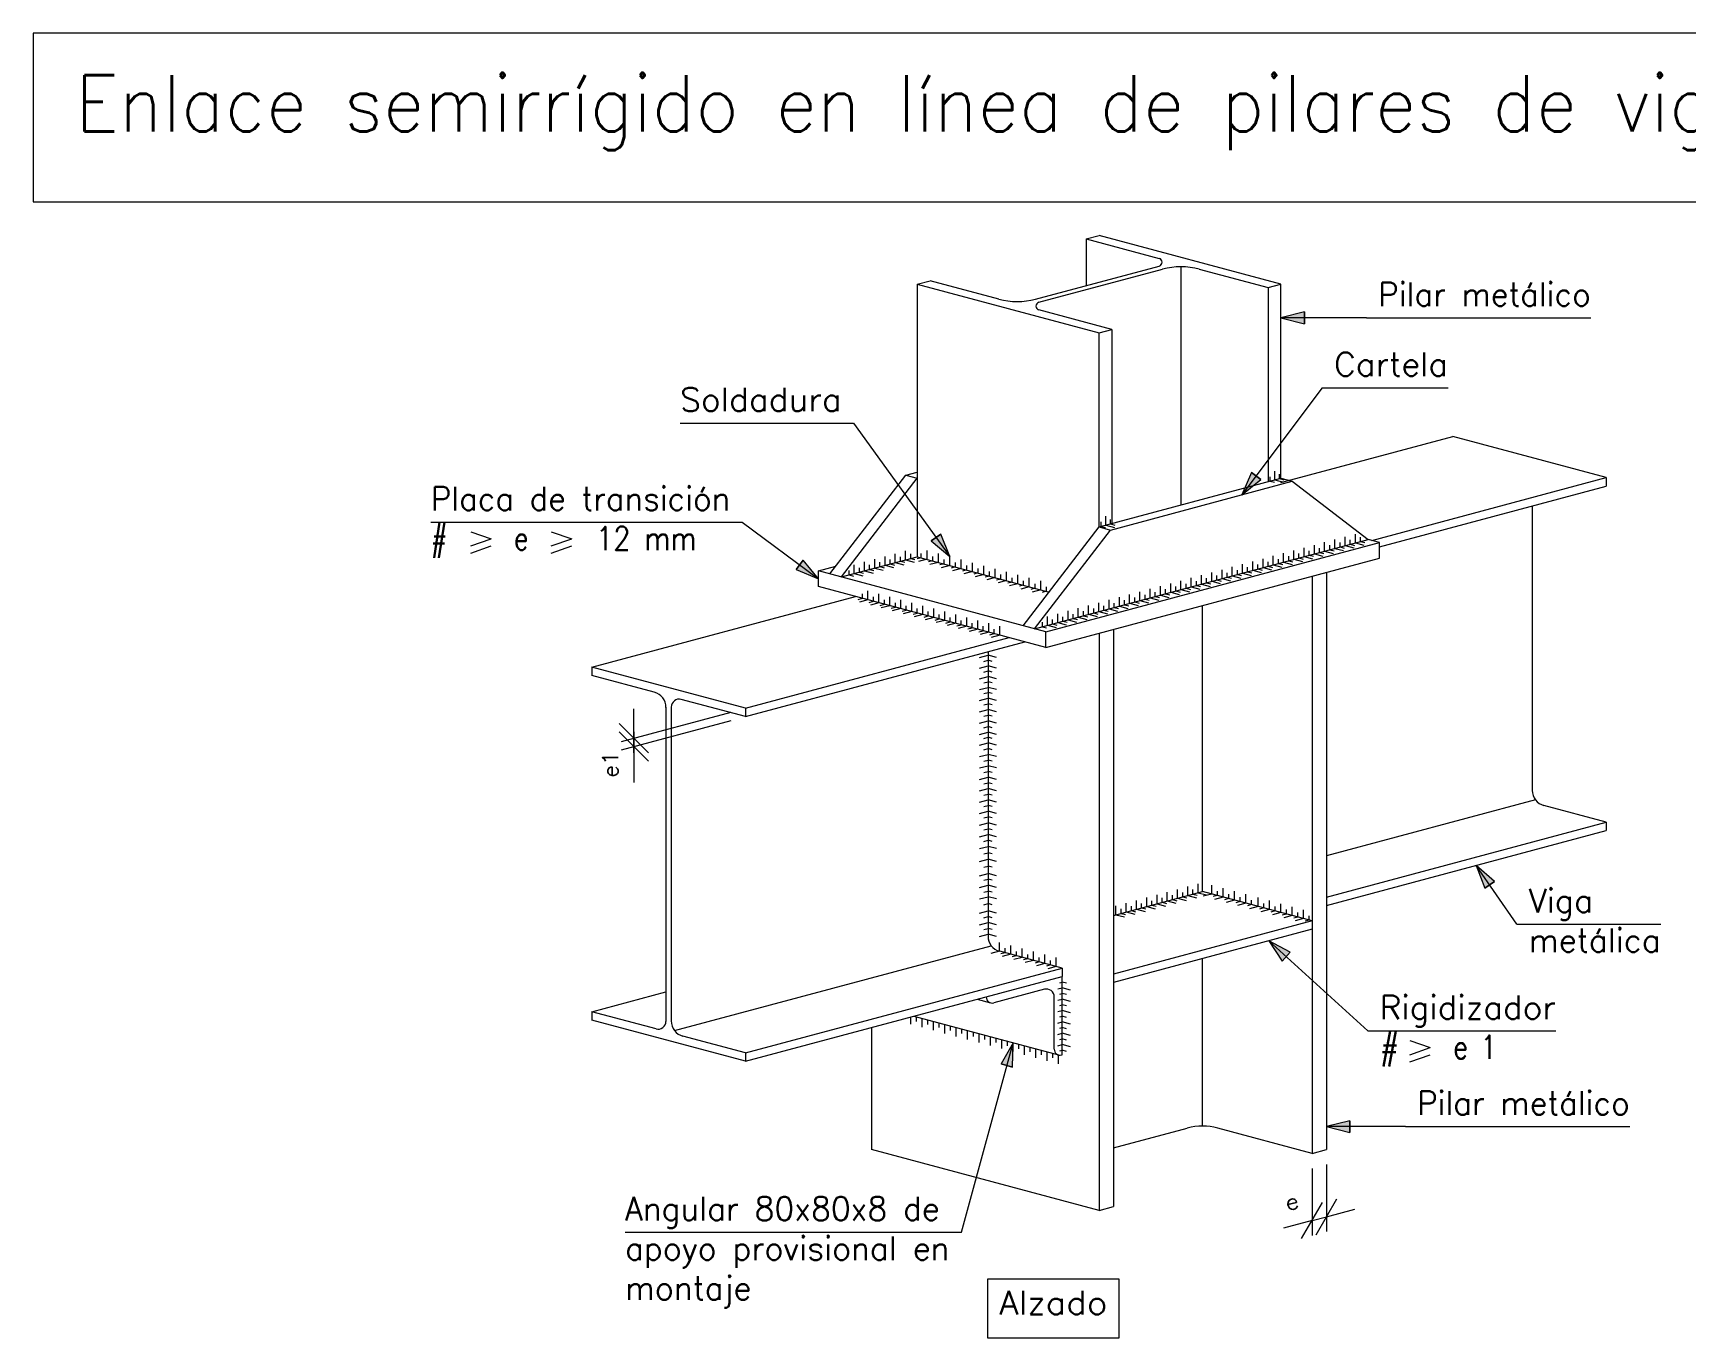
# Model space of a CAD drawing. Header units: inches. Extents: x 72863 to 72995, y 49095 to 49225.
# Drawn here: x 72890.84 to 72898.03, y 49104.21 to 49109.88 of the extents above; entities that cross this region are included whole.
import ezdxf
from ezdxf.enums import TextEntityAlignment as Align

# ---------------------------------------------------------------- set-up
doc = ezdxf.new("R2010")
doc.units = ezdxf.units.IN
for name, color, linetype, lineweight in [('0-CYPE0', 1, 'Continuous', 9), ('0-CYPE1', 2, 'Continuous', 9), ('0-CYPE2', 4, 'Continuous', 9), ('CYPECABECERA', 2, 'Continuous', 18)]:
    doc.layers.add(name, color=color, linetype=linetype, lineweight=lineweight)
doc.styles.add('CYPETXT', font='romans__.ttf', dxfattribs={"height": 0.2})

msp = doc.modelspace()

# ---------------------------------------------------------------- hatches: boundary and pattern name
at = {"layer": '0-CYPE2'}
for points in [[(72896.3691, 49108.6705), (72896.2667, 49108.6449), (72896.3691, 49108.6193)], [(72896.138, 49107.9725), (72896.097, 49107.8752), (72896.1789, 49107.9418)], [(72894.7453, 49107.6744), (72894.8259, 49107.6063), (72894.7868, 49107.7043)], [(72894.1579, 49107.5502), (72894.2555, 49107.5099), (72894.1884, 49107.5914)], [(72897.1956, 49106.1928), (72897.1163, 49106.2624), (72897.1535, 49106.1636)], [(72896.3069, 49105.8845), (72896.2139, 49105.9345), (72896.2725, 49105.8467)], [(72895.0994, 49105.3853), (72895.1017, 49105.4908), (72895.05, 49105.3988)], [(72896.5669, 49105.1518), (72896.4645, 49105.1262), (72896.5669, 49105.1006)]]:
    msp.add_hatch(color=256, dxfattribs=at).paths.add_polyline_path(points)

# ---------------------------------------------------------------- linework, layer by layer
at = {"layer": '0-CYPE0'}
for p, q in [((72895.8315, 49108.8672), (72895.8315, 49107.8306)), ((72895.9254, 49106.149), (72895.9254, 49107.3932)), ((72897.3735, 49106.5475), (72896.4645, 49106.3039)), ((72893.6289, 49105.5441), (72895.0066, 49105.9133)), ((72895.9254, 49105.1281), (72895.9254, 49105.8572))]:
    msp.add_line(p, q, dxfattribs=at)
at = {"layer": '0-CYPE1'}
for p, q in [((72896.6387, 49108.6449), (72896.2667, 49108.6449)), ((72896.6387, 49108.6449), (72897.6145, 49108.6449)), ((72896.4465, 49108.3408), (72896.097, 49107.8752)), ((72896.4465, 49108.3408), (72896.9938, 49108.3408)), ((72893.6527, 49108.1873), (72894.4074, 49108.1873)), ((72894.4074, 49108.1873), (72894.8259, 49107.6063)), ((72896.2203, 49107.9348), (72896.2203, 49107.954)), ((72896.2203, 49107.9348), (72896.2389, 49107.9298)), ((72896.2405, 49107.9402), (72896.2405, 49107.9786)), ((72896.2405, 49107.9402), (72896.2776, 49107.9302)), ((72896.2605, 49107.9455), (72896.2605, 49107.9647)), ((72896.2605, 49107.9455), (72896.279, 49107.9406)), ((72892.5687, 49107.7561), (72893.9224, 49107.7561)), ((72893.9224, 49107.7561), (72894.2555, 49107.5099)), ((72895.4851, 49107.7378), (72895.4851, 49107.757)), ((72895.4851, 49107.7378), (72895.5037, 49107.7328)), ((72895.5052, 49107.7432), (72895.5052, 49107.7816)), ((72895.5052, 49107.7432), (72895.5423, 49107.7332)), ((72895.5252, 49107.7485), (72895.5252, 49107.7677)), ((72895.5252, 49107.7485), (72895.5438, 49107.7436)), ((72892.7422, 49107.7139), (72892.8313, 49107.6832)), ((72892.7422, 49107.6525), (72892.8313, 49107.6832)), ((72892.7422, 49107.6217), (72892.8313, 49107.6525)), ((72893.0924, 49107.7139), (72893.1815, 49107.6832)), ((72893.0924, 49107.6525), (72893.1815, 49107.6832)), ((72893.0924, 49107.6217), (72893.1815, 49107.6525)), ((72896.412, 49107.6183), (72896.412, 49107.6567)), ((72896.4566, 49107.6303), (72896.4566, 49107.6687)), ((72896.4789, 49107.6362), (72896.4789, 49107.6554)), ((72896.5013, 49107.6422), (72896.5013, 49107.6806)), ((72896.5236, 49107.6482), (72896.5236, 49107.6674)), ((72896.5236, 49107.6482), (72896.5421, 49107.6432)), ((72896.5459, 49107.6542), (72896.5459, 49107.6926)), ((72896.5459, 49107.6542), (72896.583, 49107.6442)), ((72896.5682, 49107.6602), (72896.5682, 49107.6794)), ((72896.5682, 49107.6602), (72896.5868, 49107.6552)), ((72896.5905, 49107.6661), (72896.5905, 49107.7045)), ((72896.5905, 49107.6661), (72896.6276, 49107.6562)), ((72896.6129, 49107.6721), (72896.6129, 49107.6913)), ((72896.6129, 49107.6721), (72896.6314, 49107.6672)), ((72894.4552, 49107.5445), (72894.4552, 49107.5829)), ((72894.4998, 49107.5565), (72894.4998, 49107.5949)), ((72894.5221, 49107.5625), (72894.5221, 49107.5817)), ((72894.5445, 49107.5685), (72894.5445, 49107.6069)), ((72894.5668, 49107.5744), (72894.5668, 49107.5936)), ((72894.5891, 49107.5804), (72894.5891, 49107.6188)), ((72894.5891, 49107.5804), (72894.6262, 49107.5705)), ((72894.6114, 49107.5864), (72894.6114, 49107.6056)), ((72894.6114, 49107.5864), (72894.63, 49107.5814)), ((72894.6337, 49107.5924), (72894.6337, 49107.6308)), ((72894.6337, 49107.5924), (72894.6708, 49107.5824)), ((72894.6561, 49107.5984), (72894.6561, 49107.6176)), ((72894.6561, 49107.5984), (72894.6746, 49107.5934)), ((72894.7022, 49107.6012), (72894.6837, 49107.5963)), ((72894.727, 49107.5944), (72894.6899, 49107.5844)), ((72894.7022, 49107.6012), (72894.7022, 49107.6204)), ((72894.727, 49107.5944), (72894.727, 49107.6328)), ((72894.7517, 49107.588), (72894.7332, 49107.583)), ((72894.7764, 49107.5811), (72894.7393, 49107.5712)), ((72894.7517, 49107.588), (72894.7517, 49107.6072)), ((72894.7764, 49107.5811), (72894.7764, 49107.6195)), ((72894.8012, 49107.5747), (72894.8012, 49107.5939)), ((72894.8259, 49107.5679), (72894.8259, 49107.6063)), ((72894.8506, 49107.5615), (72894.8506, 49107.5807)), ((72894.8753, 49107.5546), (72894.8753, 49107.593)), ((72894.9248, 49107.5414), (72894.9248, 49107.5798)), ((72896.1441, 49107.5465), (72896.1441, 49107.5849)), ((72896.1888, 49107.5585), (72896.1888, 49107.5969)), ((72896.2111, 49107.5645), (72896.2111, 49107.5837)), ((72896.2334, 49107.5705), (72896.2334, 49107.6089)), ((72896.2557, 49107.5764), (72896.2557, 49107.5956)), ((72896.2557, 49107.5764), (72896.2743, 49107.5715)), ((72896.2781, 49107.5824), (72896.2781, 49107.6208)), ((72896.2781, 49107.5824), (72896.3151, 49107.5725)), ((72896.3004, 49107.5884), (72896.3004, 49107.6076)), ((72896.3004, 49107.5884), (72896.3189, 49107.5834)), ((72896.3227, 49107.5944), (72896.3227, 49107.6328)), ((72896.3227, 49107.5944), (72896.3598, 49107.5844)), ((72896.345, 49107.6004), (72896.345, 49107.6196)), ((72896.345, 49107.6004), (72896.3636, 49107.5954)), ((72896.3673, 49107.6063), (72896.3673, 49107.6447)), ((72896.3673, 49107.6063), (72896.4044, 49107.5964)), ((72896.3897, 49107.6123), (72896.3897, 49107.6315)), ((72896.3897, 49107.6123), (72896.4082, 49107.6074)), ((72896.412, 49107.6183), (72896.4491, 49107.6084)), ((72896.4343, 49107.6243), (72896.4343, 49107.6435)), ((72896.4343, 49107.6243), (72896.4528, 49107.6193)), ((72896.4566, 49107.6303), (72896.4937, 49107.6203)), ((72896.4789, 49107.6362), (72896.4975, 49107.6313)), ((72896.5013, 49107.6422), (72896.5384, 49107.6323)), ((72894.3882, 49107.5266), (72894.3882, 49107.5458)), ((72894.3882, 49107.5266), (72894.4067, 49107.5216)), ((72894.4105, 49107.5326), (72894.4105, 49107.571)), ((72894.4105, 49107.5326), (72894.4476, 49107.5226)), ((72894.4328, 49107.5385), (72894.4328, 49107.5577)), ((72894.4328, 49107.5385), (72894.4514, 49107.5336)), ((72894.4552, 49107.5445), (72894.4923, 49107.5346)), ((72894.4775, 49107.5505), (72894.4775, 49107.5697)), ((72894.4775, 49107.5505), (72894.496, 49107.5455)), ((72894.4998, 49107.5565), (72894.5369, 49107.5465)), ((72894.5221, 49107.5625), (72894.5407, 49107.5575)), ((72894.5445, 49107.5685), (72894.5815, 49107.5585)), ((72894.5668, 49107.5744), (72894.5853, 49107.5695)), ((72894.8012, 49107.5747), (72894.7826, 49107.5697)), ((72894.8259, 49107.5679), (72894.7888, 49107.5579)), ((72894.8506, 49107.5615), (72894.8321, 49107.5565)), ((72894.8753, 49107.5546), (72894.8382, 49107.5447)), ((72894.9001, 49107.5482), (72894.8815, 49107.5432)), ((72894.9248, 49107.5414), (72894.8877, 49107.5314)), ((72894.9001, 49107.5482), (72894.9001, 49107.5674)), ((72894.9495, 49107.535), (72894.931, 49107.53)), ((72894.9742, 49107.5281), (72894.9372, 49107.5182)), ((72894.9495, 49107.535), (72894.9495, 49107.5542)), ((72894.9742, 49107.5281), (72894.9742, 49107.5665)), ((72894.999, 49107.5217), (72894.9804, 49107.5167)), ((72895.0237, 49107.5149), (72894.9866, 49107.5049)), ((72894.999, 49107.5217), (72894.999, 49107.5409)), ((72895.0237, 49107.5149), (72895.0237, 49107.5533)), ((72895.0484, 49107.5085), (72895.0299, 49107.5035)), ((72895.0484, 49107.5085), (72895.0484, 49107.5277)), ((72895.0732, 49107.5016), (72895.0732, 49107.54)), ((72895.0979, 49107.4952), (72895.0979, 49107.5144)), ((72895.1226, 49107.4884), (72895.1226, 49107.5268)), ((72895.1721, 49107.4751), (72895.1721, 49107.5135)), ((72895.8763, 49107.4748), (72895.8763, 49107.5132)), ((72895.9209, 49107.4867), (72895.9209, 49107.5251)), ((72895.9432, 49107.4927), (72895.9432, 49107.5119)), ((72895.9655, 49107.4987), (72895.9655, 49107.5371)), ((72895.9879, 49107.5047), (72895.9879, 49107.5239)), ((72895.9879, 49107.5047), (72896.0064, 49107.4997)), ((72896.0102, 49107.5106), (72896.0102, 49107.549)), ((72896.0102, 49107.5106), (72896.0473, 49107.5007)), ((72896.0325, 49107.5166), (72896.0325, 49107.5358)), ((72896.0325, 49107.5166), (72896.0511, 49107.5117)), ((72896.0548, 49107.5226), (72896.0548, 49107.561)), ((72896.0548, 49107.5226), (72896.0919, 49107.5127)), ((72896.0772, 49107.5286), (72896.0772, 49107.5478)), ((72896.0772, 49107.5286), (72896.0957, 49107.5236)), ((72896.0995, 49107.5346), (72896.0995, 49107.573)), ((72896.0995, 49107.5346), (72896.1366, 49107.5246)), ((72896.1218, 49107.5405), (72896.1218, 49107.5597)), ((72896.1218, 49107.5405), (72896.1403, 49107.5356)), ((72896.1441, 49107.5465), (72896.1812, 49107.5366)), ((72896.1664, 49107.5525), (72896.1664, 49107.5717)), ((72896.1664, 49107.5525), (72896.185, 49107.5475)), ((72896.1888, 49107.5585), (72896.2259, 49107.5486)), ((72896.2111, 49107.5645), (72896.2296, 49107.5595)), ((72896.2334, 49107.5705), (72896.2705, 49107.5605)), ((72894.4699, 49107.4183), (72894.4699, 49107.4567)), ((72894.5176, 49107.4055), (72894.5176, 49107.4439)), ((72895.0732, 49107.5016), (72895.0361, 49107.4917)), ((72895.0979, 49107.4952), (72895.0793, 49107.4902)), ((72895.1226, 49107.4884), (72895.0855, 49107.4784)), ((72895.1473, 49107.482), (72895.1288, 49107.477)), ((72895.1721, 49107.4751), (72895.135, 49107.4652)), ((72895.1473, 49107.482), (72895.1473, 49107.5012)), ((72895.1968, 49107.4687), (72895.1783, 49107.4637)), ((72895.2215, 49107.4619), (72895.1844, 49107.4519)), ((72895.1968, 49107.4687), (72895.1968, 49107.4879)), ((72895.2215, 49107.4619), (72895.2215, 49107.5003)), ((72895.2463, 49107.4555), (72895.2277, 49107.4505)), ((72895.2463, 49107.4555), (72895.2463, 49107.4747)), ((72895.6084, 49107.403), (72895.6084, 49107.4414)), ((72895.6531, 49107.4149), (72895.6531, 49107.4533)), ((72895.6754, 49107.4209), (72895.6754, 49107.4401)), ((72895.6977, 49107.4269), (72895.6977, 49107.4653)), ((72895.72, 49107.4329), (72895.72, 49107.4521)), ((72895.72, 49107.4329), (72895.7386, 49107.4279)), ((72895.7423, 49107.4389), (72895.7423, 49107.4773)), ((72895.7423, 49107.4389), (72895.7794, 49107.4289)), ((72895.7647, 49107.4449), (72895.7647, 49107.4641)), ((72895.7647, 49107.4449), (72895.7832, 49107.4399)), ((72895.787, 49107.4508), (72895.787, 49107.4892)), ((72895.787, 49107.4508), (72895.8241, 49107.4409)), ((72895.8093, 49107.4568), (72895.8093, 49107.476)), ((72895.8093, 49107.4568), (72895.8278, 49107.4518)), ((72895.8316, 49107.4628), (72895.8316, 49107.5012)), ((72895.8316, 49107.4628), (72895.8687, 49107.4529)), ((72895.8539, 49107.4688), (72895.8539, 49107.488)), ((72895.8539, 49107.4688), (72895.8725, 49107.4638)), ((72895.8763, 49107.4748), (72895.9134, 49107.4648)), ((72895.8986, 49107.4807), (72895.8986, 49107.4999)), ((72895.8986, 49107.4807), (72895.9171, 49107.4758)), ((72895.9209, 49107.4867), (72895.958, 49107.4768)), ((72895.9432, 49107.4927), (72895.9618, 49107.4877)), ((72895.9655, 49107.4987), (72896.0026, 49107.4887)), ((72894.4699, 49107.4183), (72894.4328, 49107.4084)), ((72894.4752, 49107.4069), (72894.4938, 49107.4119)), ((72894.5176, 49107.4055), (72894.4806, 49107.3956)), ((72894.4938, 49107.4119), (72894.4938, 49107.4311)), ((72894.5654, 49107.3927), (72894.5283, 49107.3828)), ((72894.5654, 49107.3927), (72894.5654, 49107.4311)), ((72894.5708, 49107.3813), (72894.5893, 49107.3863)), ((72894.6132, 49107.3799), (72894.5761, 49107.37)), ((72894.5893, 49107.3863), (72894.5893, 49107.4055)), ((72894.6132, 49107.3799), (72894.6132, 49107.4183)), ((72894.6185, 49107.3685), (72894.6371, 49107.3735)), ((72894.661, 49107.3671), (72894.6239, 49107.3572)), ((72894.6371, 49107.3735), (72894.6371, 49107.3927)), ((72894.661, 49107.3671), (72894.661, 49107.4055)), ((72894.7087, 49107.3543), (72894.7087, 49107.3927)), ((72894.7326, 49107.3479), (72894.7326, 49107.3671)), ((72894.7565, 49107.3415), (72894.7565, 49107.3799)), ((72894.8043, 49107.3287), (72894.8043, 49107.3671)), ((72895.3406, 49107.3312), (72895.3406, 49107.3696)), ((72895.3852, 49107.3432), (72895.3852, 49107.3816)), ((72895.4075, 49107.3492), (72895.4075, 49107.3684)), ((72895.4298, 49107.3551), (72895.4298, 49107.3935)), ((72895.4522, 49107.3611), (72895.4522, 49107.3803)), ((72895.4522, 49107.3611), (72895.4707, 49107.3561)), ((72895.4745, 49107.3671), (72895.4745, 49107.4055)), ((72895.4745, 49107.3671), (72895.5116, 49107.3572)), ((72895.4968, 49107.3731), (72895.4968, 49107.3923)), ((72895.4968, 49107.3731), (72895.5153, 49107.3681)), ((72895.5191, 49107.3791), (72895.5191, 49107.4175)), ((72895.5191, 49107.3791), (72895.5562, 49107.3691)), ((72895.5414, 49107.385), (72895.5414, 49107.4042)), ((72895.5414, 49107.385), (72895.56, 49107.3801)), ((72895.5638, 49107.391), (72895.5638, 49107.4294)), ((72895.5638, 49107.391), (72895.6009, 49107.3811)), ((72895.5861, 49107.397), (72895.5861, 49107.4162)), ((72895.5861, 49107.397), (72895.6046, 49107.392)), ((72895.6084, 49107.403), (72895.6455, 49107.393)), ((72895.6307, 49107.409), (72895.6307, 49107.4282)), ((72895.6307, 49107.409), (72895.6493, 49107.404)), ((72895.6531, 49107.4149), (72895.6901, 49107.405)), ((72895.6754, 49107.4209), (72895.6939, 49107.416)), ((72895.6977, 49107.4269), (72895.7348, 49107.417)), ((72894.7087, 49107.3543), (72894.6716, 49107.3444)), ((72894.7141, 49107.3429), (72894.7326, 49107.3479)), ((72894.7565, 49107.3415), (72894.7194, 49107.3316)), ((72894.8043, 49107.3287), (72894.7672, 49107.3188)), ((72894.8096, 49107.3173), (72894.8282, 49107.3223)), ((72894.852, 49107.3159), (72894.8149, 49107.306)), ((72894.8282, 49107.3223), (72894.8282, 49107.3415)), ((72894.852, 49107.3159), (72894.852, 49107.3543)), ((72894.8998, 49107.3031), (72894.8627, 49107.2932)), ((72894.8998, 49107.3031), (72894.8998, 49107.3415)), ((72894.9051, 49107.2917), (72894.9237, 49107.2967)), ((72894.9476, 49107.2903), (72894.9105, 49107.2804)), ((72894.9237, 49107.2967), (72894.9237, 49107.3159)), ((72894.9476, 49107.2903), (72894.9476, 49107.3287)), ((72894.9954, 49107.2775), (72894.9954, 49107.3159)), ((72895.0192, 49107.2711), (72895.0192, 49107.2903)), ((72895.0431, 49107.2647), (72895.0431, 49107.3031)), ((72895.2289, 49107.3013), (72895.2289, 49107.3205)), ((72895.2289, 49107.3013), (72895.2475, 49107.2963)), ((72895.2513, 49107.3073), (72895.2513, 49107.3457)), ((72895.2513, 49107.3073), (72895.2884, 49107.2974)), ((72895.2736, 49107.3133), (72895.2736, 49107.3325)), ((72895.2736, 49107.3133), (72895.2921, 49107.3083)), ((72895.2959, 49107.3193), (72895.2959, 49107.3577)), ((72895.2959, 49107.3193), (72895.333, 49107.3093)), ((72895.3182, 49107.3252), (72895.3182, 49107.3444)), ((72895.3182, 49107.3252), (72895.3368, 49107.3203)), ((72895.3406, 49107.3312), (72895.3776, 49107.3213)), ((72895.3629, 49107.3372), (72895.3629, 49107.3564)), ((72895.3629, 49107.3372), (72895.3814, 49107.3322)), ((72895.3852, 49107.3432), (72895.4223, 49107.3332)), ((72895.4075, 49107.3492), (72895.4261, 49107.3442)), ((72895.4298, 49107.3551), (72895.4669, 49107.3452)), ((72894.9954, 49107.2775), (72894.9583, 49107.2676)), ((72895.0007, 49107.2661), (72895.0192, 49107.2711)), ((72895.0431, 49107.2647), (72895.006, 49107.2548)), ((72894.9554, 49107.1674), (72894.9925, 49107.1774)), ((72894.974, 49107.1504), (72894.9925, 49107.1554)), ((72895.0296, 49107.1674), (72894.9925, 49107.1774)), ((72895.0111, 49107.1504), (72894.9925, 49107.1554)), ((72894.9554, 49107.1207), (72894.9925, 49107.1307)), ((72894.9554, 49107.074), (72894.9925, 49107.0839)), ((72894.974, 49107.1037), (72894.9925, 49107.1087)), ((72895.0296, 49107.1207), (72894.9925, 49107.1307)), ((72895.0111, 49107.1037), (72894.9925, 49107.1087)), ((72895.0296, 49107.074), (72894.9925, 49107.0839)), ((72894.9554, 49107.0273), (72894.9925, 49107.0372)), ((72894.974, 49107.057), (72894.9925, 49107.0619)), ((72894.974, 49107.0102), (72894.9925, 49107.0152)), ((72895.0111, 49107.057), (72894.9925, 49107.0619)), ((72895.0296, 49107.0273), (72894.9925, 49107.0372)), ((72895.0111, 49107.0102), (72894.9925, 49107.0152)), ((72893.3987, 49106.8023), (72893.8753, 49106.93)), ((72893.4519, 49106.7525), (72893.4519, 49106.9445)), ((72894.9554, 49106.9806), (72894.9925, 49106.9905)), ((72894.9554, 49106.9311), (72894.9925, 49106.941)), ((72894.974, 49106.9608), (72894.9925, 49106.9658)), ((72895.0296, 49106.9806), (72894.9925, 49106.9905)), ((72895.0111, 49106.9608), (72894.9925, 49106.9658)), ((72895.0296, 49106.9311), (72894.9925, 49106.941)), ((72893.5159, 49106.7525), (72893.3879, 49106.8805)), ((72893.3987, 49106.7657), (72893.8753, 49106.8934)), ((72894.9554, 49106.8816), (72894.9925, 49106.8916)), ((72894.974, 49106.9113), (72894.9925, 49106.9163)), ((72894.974, 49106.8619), (72894.9925, 49106.8669)), ((72895.0111, 49106.9113), (72894.9925, 49106.9163)), ((72895.0296, 49106.8816), (72894.9925, 49106.8916)), ((72895.0111, 49106.8619), (72894.9925, 49106.8669)), ((72893.5159, 49106.716), (72893.3879, 49106.844)), ((72893.4519, 49106.844), (72893.4519, 49106.6233)), ((72893.4519, 49106.78), (72893.4519, 49106.8165)), ((72894.9554, 49106.8322), (72894.9925, 49106.8421)), ((72894.9554, 49106.7855), (72894.9925, 49106.7954)), ((72894.974, 49106.8152), (72894.9925, 49106.8201)), ((72895.0296, 49106.8322), (72894.9925, 49106.8421)), ((72895.0111, 49106.8152), (72894.9925, 49106.8201)), ((72895.0296, 49106.7855), (72894.9925, 49106.7954)), ((72894.9554, 49106.736), (72894.9925, 49106.7459)), ((72894.974, 49106.7657), (72894.9925, 49106.7707)), ((72894.974, 49106.7163), (72894.9925, 49106.7212)), ((72895.0111, 49106.7657), (72894.9925, 49106.7707)), ((72895.0296, 49106.736), (72894.9925, 49106.7459)), ((72895.0111, 49106.7163), (72894.9925, 49106.7212)), ((72894.9554, 49106.6866), (72894.9925, 49106.6965)), ((72894.9554, 49106.6371), (72894.9925, 49106.647)), ((72894.974, 49106.6668), (72894.9925, 49106.6718)), ((72895.0296, 49106.6866), (72894.9925, 49106.6965)), ((72895.0111, 49106.6668), (72894.9925, 49106.6718)), ((72895.0296, 49106.6371), (72894.9925, 49106.647)), ((72894.9554, 49106.5876), (72894.9925, 49106.5976)), ((72894.974, 49106.6173), (72894.9925, 49106.6223)), ((72894.974, 49106.5679), (72894.9925, 49106.5729)), ((72895.0111, 49106.6173), (72894.9925, 49106.6223)), ((72895.0296, 49106.5876), (72894.9925, 49106.5976)), ((72895.0111, 49106.5679), (72894.9925, 49106.5729)), ((72894.9554, 49106.5382), (72894.9925, 49106.5481)), ((72894.9554, 49106.4887), (72894.9925, 49106.4987)), ((72894.974, 49106.5184), (72894.9925, 49106.5234)), ((72895.0296, 49106.5382), (72894.9925, 49106.5481)), ((72895.0111, 49106.5184), (72894.9925, 49106.5234)), ((72895.0296, 49106.4887), (72894.9925, 49106.4987)), ((72894.9554, 49106.4382), (72894.9925, 49106.4481)), ((72894.974, 49106.469), (72894.9925, 49106.4739)), ((72895.0111, 49106.469), (72894.9925, 49106.4739)), ((72895.0296, 49106.4382), (72894.9925, 49106.4481)), ((72894.9554, 49106.3876), (72894.9925, 49106.3976)), ((72894.974, 49106.417), (72894.9925, 49106.422)), ((72894.974, 49106.3673), (72894.9925, 49106.3723)), ((72895.0111, 49106.417), (72894.9925, 49106.422)), ((72895.0296, 49106.3876), (72894.9925, 49106.3976)), ((72895.0111, 49106.3673), (72894.9925, 49106.3723)), ((72894.9554, 49106.3357), (72894.9925, 49106.3456)), ((72894.9554, 49106.2797), (72894.9925, 49106.2896)), ((72894.974, 49106.3129), (72894.9925, 49106.3179)), ((72895.0296, 49106.3357), (72894.9925, 49106.3456)), ((72895.0111, 49106.3129), (72894.9925, 49106.3179)), ((72895.0296, 49106.2797), (72894.9925, 49106.2896)), ((72894.9554, 49106.2178), (72894.9925, 49106.2277)), ((72894.974, 49106.2544), (72894.9925, 49106.2594)), ((72895.0111, 49106.2544), (72894.9925, 49106.2594)), ((72895.0296, 49106.2178), (72894.9925, 49106.2277)), ((72897.2931, 49106.007), (72897.1163, 49106.2624)), ((72894.9554, 49106.1672), (72894.9925, 49106.1772)), ((72894.974, 49106.198), (72894.9925, 49106.203)), ((72894.974, 49106.1461), (72894.9925, 49106.1511)), ((72895.0111, 49106.198), (72894.9925, 49106.203)), ((72895.0296, 49106.1672), (72894.9925, 49106.1772)), ((72895.0111, 49106.1461), (72894.9925, 49106.1511)), ((72895.7722, 49106.1079), (72895.7722, 49106.1463)), ((72895.8169, 49106.1199), (72895.8169, 49106.1583)), ((72895.8392, 49106.1259), (72895.8392, 49106.1451)), ((72895.8615, 49106.1319), (72895.8615, 49106.1703)), ((72895.8839, 49106.1379), (72895.8839, 49106.1571)), ((72895.8839, 49106.1379), (72895.9024, 49106.1329)), ((72895.9062, 49106.1438), (72895.9062, 49106.1822)), ((72895.9062, 49106.1438), (72895.9433, 49106.1339)), ((72895.9658, 49106.1382), (72895.9287, 49106.1282)), ((72895.9658, 49106.1382), (72895.9658, 49106.1766)), ((72895.9905, 49106.1318), (72895.9905, 49106.151)), ((72896.0153, 49106.1249), (72896.0153, 49106.1633)), ((72896.04, 49106.1185), (72896.04, 49106.1377)), ((72896.0647, 49106.1117), (72896.0647, 49106.1501)), ((72894.9554, 49106.1167), (72894.9925, 49106.1266)), ((72894.974, 49106.0914), (72894.9925, 49106.0964)), ((72895.0296, 49106.1167), (72894.9925, 49106.1266)), ((72895.0111, 49106.0914), (72894.9925, 49106.0964)), ((72895.549, 49106.0481), (72895.549, 49106.0865)), ((72895.5714, 49106.0541), (72895.5714, 49106.0733)), ((72895.5937, 49106.0601), (72895.5937, 49106.0985)), ((72895.616, 49106.0661), (72895.616, 49106.0853)), ((72895.616, 49106.0661), (72895.6345, 49106.0611)), ((72895.6383, 49106.0721), (72895.6383, 49106.1105)), ((72895.6383, 49106.0721), (72895.6754, 49106.0621)), ((72895.6606, 49106.078), (72895.6606, 49106.0972)), ((72895.6606, 49106.078), (72895.6792, 49106.0731)), ((72895.683, 49106.084), (72895.683, 49106.1224)), ((72895.683, 49106.084), (72895.72, 49106.0741)), ((72895.7053, 49106.09), (72895.7053, 49106.1092)), ((72895.7053, 49106.09), (72895.7238, 49106.085)), ((72895.7276, 49106.096), (72895.7276, 49106.1344)), ((72895.7276, 49106.096), (72895.7647, 49106.086)), ((72895.7499, 49106.102), (72895.7499, 49106.1212)), ((72895.7499, 49106.102), (72895.7685, 49106.097)), ((72895.7722, 49106.1079), (72895.8093, 49106.098)), ((72895.7946, 49106.1139), (72895.7946, 49106.1331)), ((72895.7946, 49106.1139), (72895.8131, 49106.109)), ((72895.8169, 49106.1199), (72895.854, 49106.11)), ((72895.8392, 49106.1259), (72895.8578, 49106.1209)), ((72895.8615, 49106.1319), (72895.8986, 49106.1219)), ((72895.9905, 49106.1318), (72895.972, 49106.1268)), ((72896.0153, 49106.1249), (72895.9782, 49106.115)), ((72896.04, 49106.1185), (72896.0214, 49106.1135)), ((72896.0647, 49106.1117), (72896.0276, 49106.1017)), ((72896.0894, 49106.1053), (72896.0709, 49106.1003)), ((72896.1142, 49106.0984), (72896.0771, 49106.0885)), ((72896.0894, 49106.1053), (72896.0894, 49106.1245)), ((72896.1142, 49106.0984), (72896.1142, 49106.1368)), ((72896.1389, 49106.092), (72896.1204, 49106.087)), ((72896.1674, 49106.0842), (72896.1303, 49106.0742)), ((72896.1389, 49106.092), (72896.1389, 49106.1112)), ((72896.1674, 49106.0842), (72896.1674, 49106.1226)), ((72896.1921, 49106.0777), (72896.1736, 49106.0728)), ((72896.2169, 49106.0709), (72896.1798, 49106.061)), ((72896.1921, 49106.0777), (72896.1921, 49106.0969)), ((72896.2169, 49106.0709), (72896.2169, 49106.1093)), ((72896.2416, 49106.0645), (72896.2416, 49106.0837)), ((72896.2663, 49106.0576), (72896.2663, 49106.096)), ((72896.2911, 49106.0512), (72896.2911, 49106.0704)), ((72896.3158, 49106.0444), (72896.3158, 49106.0828)), ((72896.3652, 49106.0311), (72896.3652, 49106.0695)), ((72894.9554, 49106.0548), (72894.9925, 49106.0647)), ((72894.9554, 49106.0043), (72894.9925, 49106.0142)), ((72894.974, 49106.035), (72894.9925, 49106.04)), ((72895.0296, 49106.0548), (72894.9925, 49106.0647)), ((72895.0111, 49106.035), (72894.9925, 49106.04)), ((72895.0296, 49106.0043), (72894.9925, 49106.0142)), ((72895.549, 49106.0481), (72895.5861, 49106.0382)), ((72895.5714, 49106.0541), (72895.5899, 49106.0492)), ((72895.5937, 49106.0601), (72895.6308, 49106.0502)), ((72896.2416, 49106.0645), (72896.2231, 49106.0595)), ((72896.2663, 49106.0576), (72896.2292, 49106.0477)), ((72896.2911, 49106.0512), (72896.2725, 49106.0463)), ((72896.3158, 49106.0444), (72896.2787, 49106.0345)), ((72896.3405, 49106.038), (72896.322, 49106.033)), ((72896.3652, 49106.0311), (72896.3281, 49106.0212)), ((72896.3405, 49106.038), (72896.3405, 49106.0572)), ((72896.39, 49106.0247), (72896.3714, 49106.0198)), ((72896.39, 49106.0247), (72896.39, 49106.0439)), ((72897.2931, 49106.007), (72897.9187, 49106.007)), ((72894.9554, 49105.9537), (72894.9925, 49105.9636)), ((72894.974, 49105.9831), (72894.9925, 49105.9881)), ((72895.0111, 49105.9831), (72894.9925, 49105.9881)), ((72895.0296, 49105.9537), (72894.9925, 49105.9636)), ((72895.0422, 49105.8892), (72895.0422, 49105.9276)), ((72896.645, 49105.5428), (72896.2139, 49105.9345)), ((72895.0422, 49105.8892), (72895.0051, 49105.8792)), ((72895.067, 49105.8827), (72895.0484, 49105.8778)), ((72895.0917, 49105.8759), (72895.0546, 49105.866)), ((72895.067, 49105.8827), (72895.067, 49105.9019)), ((72895.0917, 49105.8759), (72895.0917, 49105.9143)), ((72895.1164, 49105.8695), (72895.0979, 49105.8645)), ((72895.1411, 49105.8626), (72895.1041, 49105.8527)), ((72895.1164, 49105.8695), (72895.1164, 49105.8887)), ((72895.1411, 49105.8626), (72895.1411, 49105.901)), ((72895.1659, 49105.8562), (72895.1473, 49105.8513)), ((72895.1659, 49105.8562), (72895.1659, 49105.8754)), ((72895.1906, 49105.8494), (72895.1906, 49105.8878)), ((72895.2153, 49105.843), (72895.2153, 49105.8622)), ((72895.2401, 49105.8361), (72895.2401, 49105.8745)), ((72895.2895, 49105.8229), (72895.2895, 49105.8613)), ((72895.1906, 49105.8494), (72895.1535, 49105.8395)), ((72895.2153, 49105.843), (72895.1968, 49105.838)), ((72895.2401, 49105.8361), (72895.203, 49105.8262)), ((72895.2648, 49105.8297), (72895.2462, 49105.8248)), ((72895.2895, 49105.8229), (72895.2524, 49105.813)), ((72895.2648, 49105.8297), (72895.2648, 49105.8489)), ((72895.2961, 49105.7252), (72895.3146, 49105.7302)), ((72895.3054, 49105.7524), (72895.3146, 49105.7549)), ((72895.3332, 49105.7499), (72895.3146, 49105.7549)), ((72895.3517, 49105.7202), (72895.3146, 49105.7302)), ((72895.2961, 49105.6758), (72895.3146, 49105.6807)), ((72895.3054, 49105.703), (72895.3146, 49105.7055)), ((72895.3054, 49105.6535), (72895.3146, 49105.656)), ((72895.3332, 49105.7005), (72895.3146, 49105.7055)), ((72895.3517, 49105.6708), (72895.3146, 49105.6807)), ((72895.3332, 49105.651), (72895.3146, 49105.656)), ((72894.6566, 49105.5717), (72894.6566, 49105.6033)), ((72894.6813, 49105.5842), (72894.6813, 49105.6034)), ((72894.706, 49105.5584), (72894.706, 49105.5968)), ((72894.7308, 49105.571), (72894.7308, 49105.5902)), ((72894.7555, 49105.5452), (72894.7555, 49105.5836)), ((72894.7802, 49105.5577), (72894.7802, 49105.5769)), ((72894.8049, 49105.5319), (72894.8049, 49105.5703)), ((72894.8297, 49105.5445), (72894.8297, 49105.5637)), ((72895.2961, 49105.6263), (72895.3146, 49105.6313)), ((72895.2961, 49105.5768), (72895.3146, 49105.5818)), ((72895.3054, 49105.6041), (72895.3146, 49105.6065)), ((72895.3517, 49105.6213), (72895.3146, 49105.6313)), ((72895.3332, 49105.6016), (72895.3146, 49105.6065)), ((72895.3517, 49105.5719), (72895.3146, 49105.5818)), ((72894.8544, 49105.5187), (72894.8544, 49105.5571)), ((72894.8764, 49104.6669), (72895.1017, 49105.4908)), ((72894.8791, 49105.5312), (72894.8791, 49105.5504)), ((72894.9038, 49105.5054), (72894.9038, 49105.5438)), ((72894.9286, 49105.518), (72894.9286, 49105.5372)), ((72894.9533, 49105.4922), (72894.9533, 49105.5306)), ((72894.978, 49105.5047), (72894.978, 49105.5239)), ((72895.0028, 49105.4789), (72895.0028, 49105.5173)), ((72895.0275, 49105.4915), (72895.0275, 49105.5107)), ((72895.0522, 49105.4657), (72895.0522, 49105.5041)), ((72895.0769, 49105.4782), (72895.0769, 49105.4974)), ((72895.1017, 49105.4524), (72895.1017, 49105.4908)), ((72895.2961, 49105.5274), (72895.3146, 49105.5324)), ((72895.3054, 49105.5546), (72895.3146, 49105.5571)), ((72895.3054, 49105.5051), (72895.3146, 49105.5076)), ((72895.3332, 49105.5521), (72895.3146, 49105.5571)), ((72895.3517, 49105.5224), (72895.3146, 49105.5324)), ((72895.3332, 49105.5027), (72895.3146, 49105.5076)), ((72896.645, 49105.5428), (72897.4627, 49105.5428)), ((72896.8268, 49105.5006), (72896.9158, 49105.4698)), ((72895.1264, 49105.465), (72895.1264, 49105.4842)), ((72895.1511, 49105.4391), (72895.1511, 49105.4775)), ((72895.1759, 49105.4517), (72895.1759, 49105.4709)), ((72895.2006, 49105.4259), (72895.2006, 49105.4643)), ((72895.2253, 49105.4385), (72895.2253, 49105.4577)), ((72895.25, 49105.4126), (72895.25, 49105.451)), ((72895.2748, 49105.4252), (72895.2748, 49105.4444)), ((72895.2961, 49105.4779), (72895.3146, 49105.4829)), ((72895.2995, 49105.3994), (72895.2995, 49105.4378)), ((72895.3054, 49105.4557), (72895.3146, 49105.4582)), ((72895.3517, 49105.473), (72895.3146, 49105.4829)), ((72895.3332, 49105.4532), (72895.3146, 49105.4582)), ((72896.8268, 49105.4391), (72896.9158, 49105.4698)), ((72896.8268, 49105.4084), (72896.9158, 49105.4391)), ((72896.8078, 49105.1262), (72896.4645, 49105.1262)), ((72896.8078, 49105.1262), (72897.7837, 49105.1262)), ((72896.4018, 49104.944), (72896.4018, 49104.6524)), ((72896.4645, 49104.9608), (72896.4645, 49104.6692)), ((72896.3566, 49104.6388), (72896.4471, 49104.7955)), ((72896.4192, 49104.6556), (72896.5097, 49104.8123)), ((72896.4018, 49104.7172), (72896.2782, 49104.684)), ((72893.4136, 49104.6669), (72894.8764, 49104.6669))]:
    msp.add_line(p, q, dxfattribs=at)
for points in [[(72894.4274, 49107.4197), (72894.446, 49107.4247), (72894.446, 49107.4439)], [(72894.523, 49107.3941), (72894.5415, 49107.3991), (72894.5415, 49107.4183)], [(72894.6663, 49107.3557), (72894.6848, 49107.3607), (72894.6848, 49107.3799)], [(72894.7618, 49107.3301), (72894.7804, 49107.3351), (72894.7804, 49107.3543)], [(72894.8574, 49107.3045), (72894.8759, 49107.3095), (72894.8759, 49107.3287)], [(72894.9529, 49107.2789), (72894.9715, 49107.2839), (72894.9715, 49107.3031)], [(72896.4018, 49104.7172), (72896.4645, 49104.734), (72896.5881, 49104.7671)]]:
    msp.add_lwpolyline(points, dxfattribs=at)
msp.add_lwpolyline([(72894.9901, 49104.4626), (72894.9901, 49104.2066), (72895.5626, 49104.2066), (72895.5626, 49104.4626), (72894.9901, 49104.4626)], close=True, dxfattribs=at)
at = {"layer": '0-CYPE2'}
for p, q in [((72895.4193, 49108.9885), (72895.4754, 49109.0035)), ((72895.4193, 49108.9885), (72895.4193, 49108.7853)), ((72895.4193, 49108.9885), (72895.737, 49108.9034)), ((72896.2667, 49108.7915), (72895.4754, 49109.0035)), ((72895.1988, 49108.7262), (72895.737, 49108.8704)), ((72894.6841, 49108.7915), (72894.7401, 49108.8065)), ((72895.0398, 49108.7262), (72894.7401, 49108.8065)), ((72895.2138, 49108.7126), (72895.7519, 49108.8568)), ((72895.911, 49108.8568), (72896.2106, 49108.7765)), ((72894.6841, 49108.7915), (72894.6841, 49107.6059)), ((72894.6841, 49108.7915), (72895.4754, 49108.5795)), ((72896.2106, 49108.7765), (72896.2667, 49108.7915)), ((72896.2106, 49108.7765), (72896.2106, 49107.9322)), ((72896.2667, 49107.9472), (72896.2667, 49108.7915)), ((72895.5314, 49108.5945), (72895.2138, 49108.6796)), ((72895.4754, 49108.5795), (72895.5314, 49108.5945)), ((72895.5314, 49108.5945), (72895.5314, 49107.7502)), ((72895.4754, 49107.7352), (72895.4754, 49108.5795)), ((72896.2668, 49107.9286), (72897.0139, 49108.1287)), ((72897.6815, 49107.9498), (72897.0139, 49108.1287)), ((72894.3049, 49107.5308), (72894.6346, 49107.9605)), ((72894.3544, 49107.5175), (72894.6841, 49107.9472)), ((72894.6346, 49107.9605), (72894.6841, 49107.9737)), ((72894.6346, 49107.9605), (72894.6841, 49107.9472)), ((72895.4754, 49107.7352), (72896.2667, 49107.9472)), ((72896.2667, 49107.9472), (72896.3161, 49107.9339)), ((72896.6619, 49107.6766), (72897.6815, 49107.9498)), ((72897.6815, 49107.9498), (72897.6815, 49107.9133)), ((72896.6953, 49107.6491), (72897.6815, 49107.9133)), ((72897.3594, 49107.827), (72897.3594, 49106.5891)), ((72895.1457, 49107.3055), (72895.4754, 49107.7352)), ((72895.1951, 49107.2922), (72895.5248, 49107.7219)), ((72895.4754, 49107.7352), (72895.5248, 49107.7219)), ((72895.1951, 49107.2922), (72896.6458, 49107.681)), ((72895.2446, 49107.279), (72896.6953, 49107.6677)), ((72896.6953, 49107.6677), (72896.6458, 49107.681)), ((72896.6953, 49107.5994), (72896.6953, 49107.6677)), ((72894.3544, 49107.5175), (72894.6841, 49107.6059)), ((72894.6841, 49107.6059), (72895.2581, 49107.4521)), ((72895.2446, 49107.2107), (72896.6953, 49107.5994)), ((72894.2555, 49107.544), (72894.3305, 49107.5641)), ((72894.2555, 49107.4758), (72894.2555, 49107.544)), ((72895.2446, 49107.279), (72894.2555, 49107.544)), ((72896.4018, 49107.5208), (72896.4018, 49105.0094)), ((72896.4645, 49107.5376), (72896.4645, 49105.0262)), ((72893.2692, 49107.1254), (72894.4162, 49107.4327)), ((72895.2446, 49107.2107), (72894.2555, 49107.4758)), ((72895.538, 49107.2894), (72895.538, 49104.778)), ((72893.9369, 49106.9465), (72895.0839, 49107.2538)), ((72893.9369, 49106.9099), (72895.152, 49107.2355)), ((72895.2446, 49107.2107), (72895.2446, 49107.279)), ((72895.4754, 49107.2726), (72895.4754, 49104.7612)), ((72894.9925, 49107.1928), (72894.9925, 49105.9549)), ((72893.2692, 49107.1254), (72893.2692, 49107.0888)), ((72893.9369, 49106.9465), (72893.2692, 49107.1254)), ((72893.5408, 49107.0161), (72893.2692, 49107.0888)), ((72893.5914, 49106.951), (72893.5914, 49105.5841)), ((72893.6148, 49106.9526), (72893.6148, 49105.5857)), ((72893.9369, 49106.9099), (72893.6577, 49106.9847)), ((72893.9369, 49106.9465), (72893.9369, 49106.9099)), ((72897.6815, 49106.4504), (72897.41, 49106.5231)), ((72896.4645, 49106.1243), (72897.6815, 49106.4504)), ((72897.6815, 49106.4504), (72897.6815, 49106.4138)), ((72896.4645, 49106.0877), (72897.6815, 49106.4138)), ((72895.538, 49106.0452), (72895.9254, 49106.149)), ((72896.4018, 49106.0213), (72895.9254, 49106.149)), ((72896.4018, 49106.0213), (72895.538, 49105.7899)), ((72896.4018, 49105.9848), (72895.538, 49105.7534)), ((72895.3146, 49105.8162), (72895.0431, 49105.8889)), ((72893.9369, 49105.447), (72895.3146, 49105.8162)), ((72893.9369, 49105.4105), (72895.3146, 49105.7796)), ((72895.3146, 49105.8162), (72895.3146, 49105.7796)), ((72895.3146, 49105.4383), (72895.3146, 49105.7796)), ((72893.2692, 49105.6259), (72893.5914, 49105.7122)), ((72895.2375, 49105.7236), (72895.0172, 49105.6646)), ((72894.9446, 49105.6805), (72895.0039, 49105.6646)), ((72894.9849, 49105.6913), (72894.9849, 49105.6893)), ((72895.2805, 49105.4625), (72895.2805, 49105.6907)), ((72893.2692, 49105.6259), (72893.2692, 49105.5894)), ((72893.5484, 49105.5511), (72893.2692, 49105.6259)), ((72893.9369, 49105.4105), (72893.2692, 49105.5894)), ((72894.6692, 49105.6067), (72895.2995, 49105.4378)), ((72893.9369, 49105.447), (72893.6654, 49105.5197)), ((72894.4863, 49105.5577), (72894.4863, 49105.0262)), ((72893.9369, 49105.447), (72893.9369, 49105.4105)), ((72895.3127, 49105.4378), (72895.3146, 49105.4383)), ((72895.538, 49105.0333), (72895.8592, 49105.1193)), ((72896.4018, 49105.0094), (72895.9917, 49105.1193)), ((72895.4754, 49104.7612), (72894.4863, 49105.0262)), ((72896.4018, 49105.0094), (72896.4645, 49105.0262)), ((72895.4754, 49104.7612), (72895.538, 49104.778))]:
    msp.add_line(p, q, dxfattribs=at)
for points in [[(72896.3691, 49108.6705), (72896.2667, 49108.6449), (72896.3691, 49108.6193)], [(72896.138, 49107.9725), (72896.097, 49107.8752), (72896.1789, 49107.9418)], [(72894.7453, 49107.6744), (72894.8259, 49107.6063), (72894.7868, 49107.7043)], [(72894.1579, 49107.5502), (72894.2555, 49107.5099), (72894.1884, 49107.5914)], [(72897.1956, 49106.1928), (72897.1163, 49106.2624), (72897.1535, 49106.1636)], [(72896.3069, 49105.8845), (72896.2139, 49105.9345), (72896.2725, 49105.8467)], [(72895.0994, 49105.3853), (72895.1017, 49105.4908), (72895.05, 49105.3988)], [(72896.5669, 49105.1518), (72896.4645, 49105.1262), (72896.5669, 49105.1006)]]:
    msp.add_lwpolyline(points, close=True, dxfattribs=at)
for points in [[(72896.3691, 49108.6705), (72896.3691, 49108.6193)], [(72896.138, 49107.9725), (72896.1789, 49107.9418)], [(72895.5248, 49107.7219), (72896.3161, 49107.9339), (72896.6458, 49107.681)], [(72894.7453, 49107.6744), (72894.7868, 49107.7043)], [(72894.1579, 49107.5502), (72894.1884, 49107.5914)], [(72897.1956, 49106.1928), (72897.1535, 49106.1636)], [(72896.3069, 49105.8845), (72896.2725, 49105.8467)], [(72895.0994, 49105.3853), (72895.05, 49105.3988)], [(72896.5669, 49105.1518), (72896.5669, 49105.1006)]]:
    msp.add_lwpolyline(points, dxfattribs=at)
for centre, radius, start, end in [((72895.7325, 49108.8869), 0.0171, 284.99998, 74.99999), ((72895.8315, 49108.56), 0.3072, 75, 105.00002), ((72895.1193, 49109.023), 0.3072, 255.00002, 284.99998), ((72895.2182, 49108.6961), 0.0171, 105.00002, 255.00002), ((72893.5231, 49106.9501), 0.0683, 0, 75), ((72893.6489, 49106.9518), 0.0341, 75, 180.00002), ((72897.4277, 49106.5891), 0.0683, 180.00002, 255.00002), ((72895.0608, 49105.9549), 0.0683, 180.00002, 255.00002), ((72895.2464, 49105.6907), 0.0341, 0, 105.00002), ((72895.0105, 49105.6893), 0.0256, 180.00002, 284.99998), ((72893.5572, 49105.5841), 0.0341, 255.00002, 359.99998), ((72893.683, 49105.5857), 0.0683, 180.00002, 255.00002), ((72895.3061, 49105.4625), 0.0256, 180.00002, 284.99998), ((72895.9254, 49104.8721), 0.256, 75, 105.00002)]:
    msp.add_arc(centre, radius, start, end, dxfattribs=at)
at = {"layer": 'CYPECABECERA'}
msp.add_lwpolyline([(72890.8386, 49109.1503), (72903.4721, 49109.1503), (72903.4721, 49109.8842), (72890.8386, 49109.8842), (72890.8386, 49109.1503)], close=True, dxfattribs=at)

# ---------------------------------------------------------------- texts
at = {"layer": '0-CYPE1', "style": 'CYPETXT'}
for s, width, p, p2 in [('Pilar metálico', 0.839461, (72896.6899, 49108.6961), (72897.6145, 49108.6961)), ('Cartela', 0.877659, (72896.4977, 49108.392), (72896.9938, 49108.392)), ('Soldadura', 0.916642, (72893.6527, 49108.2385), (72894.3562, 49108.2385)), ('Placa de transición', 0.831787, (72892.5687, 49107.8073), (72893.8712, 49107.8073)), ('# ', 0.623446, (72892.5687, 49107.6345), (72892.6977, 49107.6345)), (' 12 mm ', 0.697626, (72893.2261, 49107.6345), (72893.7852, 49107.6345)), (' e ', 0.581259, (72892.8759, 49107.6345), (72893.0479, 49107.6345)), ('Viga ', 0.831907, (72897.3443, 49106.0582), (72897.6945, 49106.0582)), ('metálica', 0.878077, (72897.3443, 49105.8854), (72897.9187, 49105.8854)), ('Rigidizador', 0.90796, (72896.6962, 49105.594), (72897.4627, 49105.594)), ('#', 0.831261, (72896.6962, 49105.4212), (72896.7822, 49105.4212)), (' e 1 ', 0.604441, (72896.9604, 49105.4212), (72897.2614, 49105.4212)), ('Pilar metálico', 0.839461, (72896.859, 49105.1774), (72897.7837, 49105.1774)), ('Angular 80x80x8 de', 0.844047, (72893.4136, 49104.7181), (72894.7822, 49104.7181)), ('apoyo provisional en', 0.847948, (72893.4136, 49104.5453), (72894.8252, 49104.5453)), ('montaje', 0.875631, (72893.4136, 49104.3725), (72893.9635, 49104.3725)), ('Alzado', 0.948538, (72895.0413, 49104.309), (72895.5114, 49104.309))]:
    msp.add_text(s, height=0.1024, dxfattribs=dict(at, width=width)).set_placement(p, p2, align=Align.FIT)
for s, height, rotation, width, p, p2 in [('e1', 0.06827, 90, 0.916802, (72893.3836, 49106.6443), (72893.3836, 49106.759)), ('e', 0.0683, 14.99864, 0.966349, (72896.2947, 49104.7591), (72896.3501, 49104.774))]:
    msp.add_text(s, height=height, rotation=rotation, dxfattribs=dict(at, width=width)).set_placement(p, p2, align=Align.FIT)
at = {"layer": 'CYPECABECERA', "style": 'CYPETXT', "width": 0.791782}
msp.add_text('Enlace semirrígido en línea de pilares de viga y pilar con viga y pilar (HEB).', height=0.244624, dxfattribs=at).set_placement((72891.022, 49109.4561), (72903.2887, 49109.4561), align=Align.FIT)

doc.saveas('drawing.dxf')
